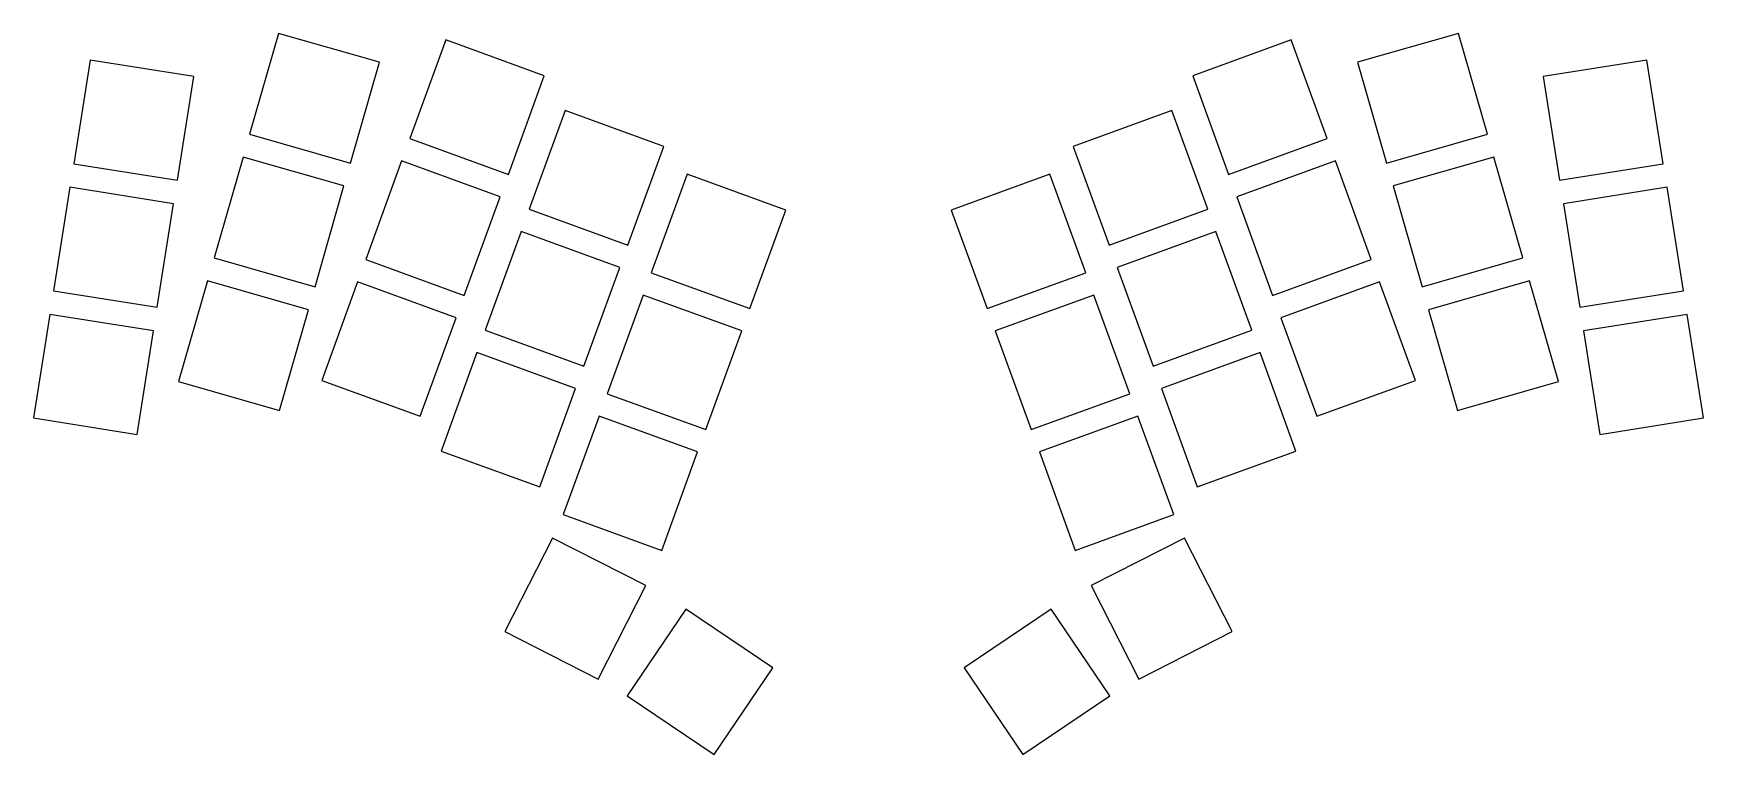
# Model space of a CAD drawing. Header units: millimetres. Extents: x 52 to 272, y -178 to -83.
import ezdxf

# ---------------------------------------------------------------- set-up
doc = ezdxf.new("R2010")
doc.units = ezdxf.units.MM

msp = doc.modelspace()

# ---------------------------------------------------------------- linework, layer by layer
for p, q in [((84.2, -83.14), (80.38, -96.45)), ((97.51, -86.95), (84.2, -83.14)), ((239.9, -83.14), (226.58, -86.95)), ((243.71, -96.45), (239.9, -83.14)), ((106.25, -84.01), (101.52, -97.03)), ((119.26, -88.75), (106.25, -84.01)), ((217.84, -84.01), (204.83, -88.75)), ((222.58, -97.03), (217.84, -84.01)), ((59.33, -86.67), (57.16, -100.35)), ((73.01, -88.83), (59.33, -86.67)), ((93.69, -100.26), (97.51, -86.95)), ((226.58, -86.95), (230.4, -100.26)), ((264.76, -86.67), (251.08, -88.83)), ((266.93, -100.35), (264.76, -86.67)), ((70.84, -102.51), (73.01, -88.83)), ((114.53, -101.76), (119.26, -88.75)), ((204.83, -88.75), (209.56, -101.76)), ((251.08, -88.83), (253.25, -102.51)), ((122.01, -93.34), (117.28, -106.35)), ((135.02, -98.08), (122.01, -93.34)), ((202.08, -93.34), (189.07, -98.08)), ((206.82, -106.35), (202.08, -93.34)), ((80.38, -96.45), (93.69, -100.26)), ((230.4, -100.26), (243.71, -96.45)), ((101.52, -97.03), (114.53, -101.76)), ((130.29, -111.09), (135.02, -98.08)), ((189.07, -98.08), (193.8, -111.09)), ((209.56, -101.76), (222.58, -97.03)), ((57.16, -100.35), (70.84, -102.51)), ((79.51, -99.48), (75.69, -112.79)), ((92.82, -103.29), (79.51, -99.48)), ((100.44, -99.99), (95.7, -113)), ((113.45, -104.73), (100.44, -99.99)), ((223.66, -99.99), (210.64, -104.73)), ((228.39, -113), (223.66, -99.99)), ((244.58, -99.48), (231.27, -103.29)), ((248.4, -112.79), (244.58, -99.48)), ((253.25, -102.51), (266.93, -100.35)), ((56.67, -103.46), (54.5, -117.14)), ((70.35, -105.63), (56.67, -103.46)), ((89.01, -116.61), (92.82, -103.29)), ((138.11, -101.73), (133.38, -114.74)), ((151.13, -106.47), (138.11, -101.73)), ((185.98, -101.73), (172.97, -106.47)), ((190.71, -114.74), (185.98, -101.73)), ((231.27, -103.29), (235.09, -116.61)), ((267.42, -103.46), (253.74, -105.63)), ((269.59, -117.14), (267.42, -103.46)), ((68.18, -119.3), (70.35, -105.63)), ((108.71, -117.74), (113.45, -104.73)), ((210.64, -104.73), (215.38, -117.74)), ((253.74, -105.63), (255.91, -119.3)), ((117.28, -106.35), (130.29, -111.09)), ((146.39, -119.48), (151.13, -106.47)), ((172.97, -106.47), (177.7, -119.48)), ((193.8, -111.09), (206.82, -106.35)), ((116.2, -109.32), (111.46, -122.33)), ((129.21, -114.05), (116.2, -109.32)), ((207.89, -109.32), (194.88, -114.05)), ((212.63, -122.33), (207.89, -109.32)), ((75.69, -112.79), (89.01, -116.61)), ((95.7, -113), (108.71, -117.74)), ((124.47, -127.07), (129.21, -114.05)), ((194.88, -114.05), (199.62, -127.07)), ((215.38, -117.74), (228.39, -113)), ((235.09, -116.61), (248.4, -112.79)), ((74.83, -115.82), (71.01, -129.13)), ((88.14, -119.64), (74.83, -115.82)), ((94.62, -115.96), (89.89, -128.98)), ((107.64, -120.7), (94.62, -115.96)), ((133.38, -114.74), (146.39, -119.48)), ((177.7, -119.48), (190.71, -114.74)), ((229.47, -115.96), (216.46, -120.7)), ((234.21, -128.98), (229.47, -115.96)), ((249.27, -115.82), (235.96, -119.64)), ((253.08, -129.13), (249.27, -115.82)), ((54.5, -117.14), (68.18, -119.3)), ((132.3, -117.71), (127.56, -130.72)), ((145.31, -122.44), (132.3, -117.71)), ((191.79, -117.71), (178.78, -122.44)), ((196.53, -130.72), (191.79, -117.71)), ((255.91, -119.3), (269.59, -117.14)), ((54.01, -120.25), (51.85, -133.93)), ((67.69, -122.42), (54.01, -120.25)), ((84.32, -132.95), (88.14, -119.64)), ((102.9, -133.71), (107.64, -120.7)), ((216.46, -120.7), (221.19, -133.71)), ((235.96, -119.64), (239.77, -132.95)), ((270.08, -120.25), (256.4, -122.42)), ((272.25, -133.93), (270.08, -120.25)), ((65.52, -136.09), (67.69, -122.42)), ((111.46, -122.33), (124.47, -127.07)), ((140.58, -135.45), (145.31, -122.44)), ((178.78, -122.44), (183.52, -135.45)), ((199.62, -127.07), (212.63, -122.33)), ((256.4, -122.42), (258.57, -136.09)), ((110.38, -125.29), (105.65, -138.3)), ((123.4, -130.03), (110.38, -125.29)), ((213.71, -125.29), (200.7, -130.03)), ((218.45, -138.3), (213.71, -125.29)), ((71.01, -129.13), (84.32, -132.95)), ((89.89, -128.98), (102.9, -133.71)), ((118.66, -143.04), (123.4, -130.03)), ((200.7, -130.03), (205.43, -143.04)), ((221.19, -133.71), (234.21, -128.98)), ((239.77, -132.95), (253.08, -129.13)), ((127.56, -130.72), (140.58, -135.45)), ((183.52, -135.45), (196.53, -130.72)), ((51.85, -133.93), (65.52, -136.09)), ((126.49, -133.68), (121.75, -146.69)), ((139.5, -138.42), (126.49, -133.68)), ((197.61, -133.68), (184.59, -138.42)), ((202.34, -146.69), (197.61, -133.68)), ((258.57, -136.09), (272.25, -133.93)), ((105.65, -138.3), (118.66, -143.04)), ((134.76, -151.43), (139.5, -138.42)), ((184.59, -138.42), (189.33, -151.43)), ((205.43, -143.04), (218.45, -138.3)), ((121.75, -146.69), (134.76, -151.43)), ((189.33, -151.43), (202.34, -146.69)), ((120.34, -149.79), (114.05, -162.12)), ((132.68, -156.07), (120.34, -149.79)), ((203.76, -149.79), (191.42, -156.07)), ((210.04, -162.12), (203.76, -149.79)), ((126.39, -168.41), (132.68, -156.07)), ((191.42, -156.07), (197.7, -168.41)), ((137.92, -159.16), (130.18, -170.64)), ((149.4, -166.91), (137.92, -159.16)), ((186.17, -159.16), (174.69, -166.91)), ((193.91, -170.64), (186.17, -159.16)), ((114.05, -162.12), (126.39, -168.41)), ((197.7, -168.41), (210.04, -162.12)), ((141.66, -178.39), (149.4, -166.91)), ((174.69, -166.91), (182.43, -178.39)), ((130.18, -170.64), (141.66, -178.39)), ((182.43, -178.39), (193.91, -170.64))]:
    msp.add_line(p, q)

doc.saveas('drawing.dxf')
